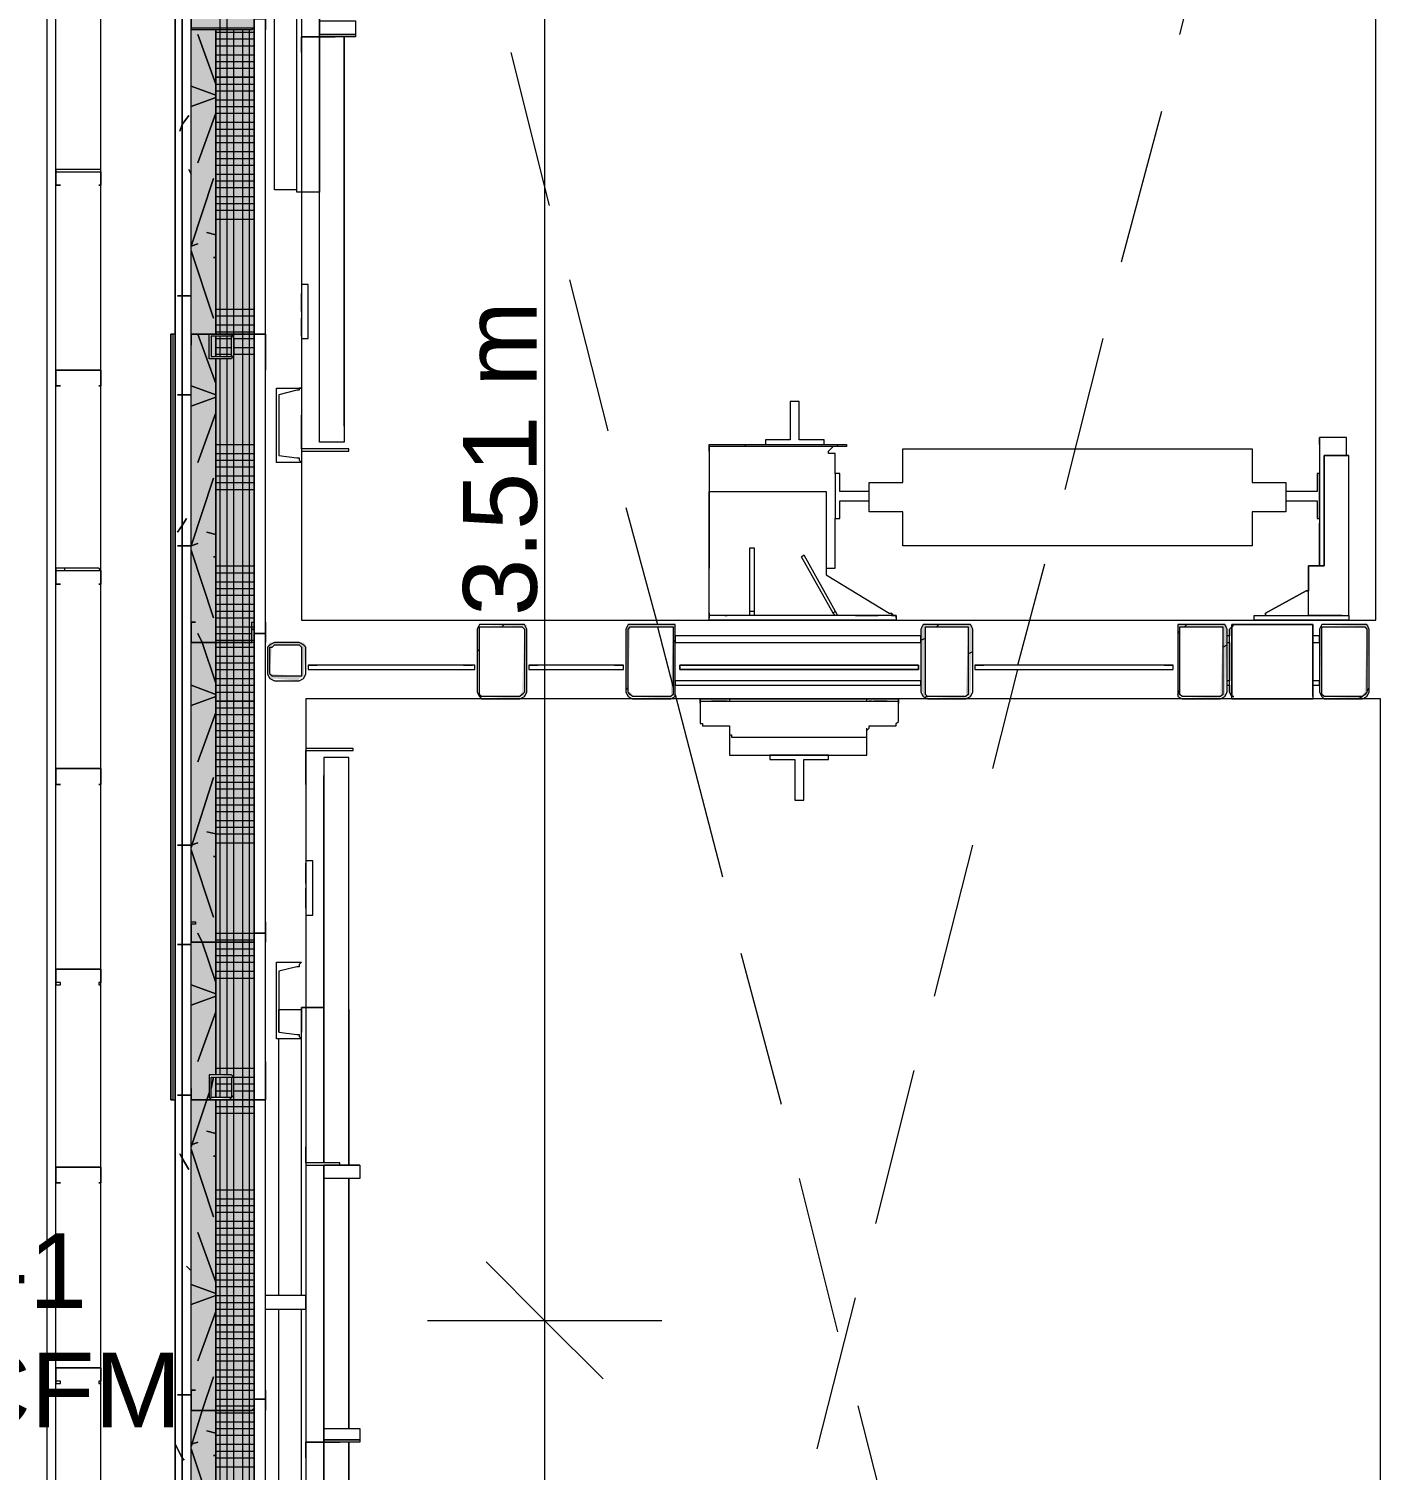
# Model space of a CAD drawing. Header units: metres. Extents: x -2 to 237, y -8 to 52.
# Drawn here: x 38.861 to 41.608, y 28.177 to 31.113 of the extents above; entities that cross this region are included whole.
import ezdxf

# ---------------------------------------------------------------- set-up
doc = ezdxf.new("R2010")
doc.units = ezdxf.units.M
doc.layers.add('HVAC - Ductos', color=5, linetype='Continuous', lineweight=0)
doc.layers.add('PDF2_Text', color=7, linetype='Continuous', lineweight=0)
doc.layers.add('PDF2_Geometry', color=7, linetype='Continuous', lineweight=0, true_color=0xaaaaaa)
doc.layers.add('PDF2_Solid Fills', color=7, linetype='Continuous', lineweight=0, true_color=0xffffff)
doc.styles.add('PDF Helvetica', font='')
doc.styles.get('PDF Helvetica').set_extended_font_data('Helvetica')

msp = doc.modelspace()

# ---------------------------------------------------------------- hatches: boundary and pattern name
at = {"layer": 'PDF2_Solid Fills', "lineweight": 0, "transparency": 33554559}
for points in [[(39.2415, 31.7936), (39.2415, 33.4859), (39.1911, 33.4859), (39.1911, 23.4604), (39.2415, 23.4604), (39.2415, 24.8454), (39.2324, 24.85), (39.2415, 24.85), (39.2415, 24.8959), (39.2324, 24.9005), (39.2415, 24.9005), (39.2415, 27.7164), (39.2324, 27.721), (39.2415, 27.721), (39.2415, 28.9318), (39.2324, 28.9364), (39.2415, 28.9364), (39.2415, 28.9776), (39.2324, 28.9776), (39.2278, 28.941), (39.2278, 28.9776), (39.2324, 28.9822), (39.2415, 28.9822), (39.2415, 30.4407), (39.2324, 30.4453), (39.2415, 30.4453), (39.2415, 30.4866), (39.2324, 30.4911), (39.2415, 30.4911), (39.2415, 31.7432), (39.2324, 31.7478), (39.2415, 31.7478), (39.2415, 31.7891), (39.2324, 31.7891), (39.2278, 31.7524), (39.2278, 31.7891), (39.2324, 31.7936)], [(39.2415, 31.7936), (39.2415, 33.4859), (39.1911, 33.4859), (39.1911, 23.4604), (39.2415, 23.4604), (39.2415, 24.8454), (39.2324, 24.85), (39.2415, 24.85), (39.2415, 24.8959), (39.2324, 24.9005), (39.2415, 24.9005), (39.2415, 27.7164), (39.2324, 27.721), (39.2415, 27.721), (39.2415, 28.9318), (39.2324, 28.9364), (39.2415, 28.9364), (39.2415, 28.9776), (39.2324, 28.9776), (39.2278, 28.941), (39.2278, 28.9776), (39.2324, 28.9822), (39.2415, 28.9822), (39.2415, 30.4407), (39.2324, 30.4453), (39.2415, 30.4453), (39.2415, 30.4866), (39.2324, 30.4911), (39.2415, 30.4911), (39.2415, 31.7432), (39.2324, 31.7478), (39.2415, 31.7478), (39.2415, 31.7891), (39.2324, 31.7891), (39.2278, 31.7524), (39.2278, 31.7891), (39.2324, 31.7936)], [(39.3471, 29.7986), (39.3516, 29.8032), (39.3562, 29.8583), (39.4158, 29.8583), (39.4158, 29.7941), (39.3562, 29.7986), (39.3516, 29.7986), (39.3516, 29.7895), (39.3608, 29.7895), (39.411, 29.7849), (39.4112, 29.7849), (39.4112, 29.7895), (39.4204, 29.7941), (39.425, 29.8583), (39.4204, 29.8629), (39.3516, 29.8629), (39.3471, 29.8583)]]:
    msp.add_hatch(color=256, dxfattribs=at).paths.add_polyline_path(points)
h = msp.add_hatch(color=256, dxfattribs=at)
h.paths.add_polyline_path([(39.2415, 28.9822), (39.2691, 28.9822), (39.2415, 28.9776), (39.2415, 28.9364), (39.2691, 28.9364), (39.2415, 28.9318), (39.2415, 27.721), (39.2691, 27.721), (39.2415, 27.7164), (39.2415, 26.1525), (39.3195, 26.1525), (39.3195, 33.4126), (39.2415, 33.4126), (39.2415, 31.7936), (39.2691, 31.7936), (39.2415, 31.7891), (39.2415, 31.7478), (39.2691, 31.7478), (39.2415, 31.7432), (39.2415, 30.4911), (39.2691, 30.4911), (39.2415, 30.4866), (39.2415, 30.4453), (39.2691, 30.4453), (39.2415, 30.4407)])
h.paths.add_polyline_path([(39.2415, 24.9005), (39.3195, 24.9005), (39.3195, 26.148), (39.2415, 26.148)])
h.paths.add_polyline_path([(39.2691, 24.85), (39.2415, 24.8454), (39.2415, 23.5338), (39.3195, 23.5338), (39.3195, 24.8959), (39.2415, 24.8959), (39.2415, 24.85)])
h = msp.add_hatch(color=256, dxfattribs=at)
h.paths.add_polyline_path([(39.2415, 28.9822), (39.2691, 28.9822), (39.2415, 28.9776), (39.2415, 28.9364), (39.2691, 28.9364), (39.2415, 28.9318), (39.2415, 27.721), (39.2691, 27.721), (39.2415, 27.7164), (39.2415, 26.1525), (39.3195, 26.1525), (39.3195, 33.4126), (39.2415, 33.4126), (39.2415, 31.7936), (39.2691, 31.7936), (39.2415, 31.7891), (39.2415, 31.7478), (39.2691, 31.7478), (39.2415, 31.7432), (39.2415, 30.4911), (39.2691, 30.4911), (39.2415, 30.4866), (39.2415, 30.4453), (39.2691, 30.4453), (39.2415, 30.4407)])
h.paths.add_polyline_path([(39.2415, 24.9005), (39.3195, 24.9005), (39.3195, 26.148), (39.2415, 26.148)])
h.paths.add_polyline_path([(39.2691, 24.85), (39.2415, 24.8454), (39.2415, 23.5338), (39.3195, 23.5338), (39.3195, 24.8959), (39.2415, 24.8959), (39.2415, 24.85)])
h = msp.add_hatch(color=256, dxfattribs=at)
h.paths.add_polyline_path([(39.8699, 29.7573), (39.8745, 29.8995), (39.7782, 29.8995), (39.8699, 29.8949), (39.8653, 29.7619), (39.8607, 29.7573), (39.8699, 29.7527)])
h.paths.add_polyline_path([(39.7782, 29.8949), (39.7736, 29.8949), (39.7736, 29.7619)])
h.paths.add_polyline_path([(39.7827, 29.7527), (39.7827, 29.7573), (39.7782, 29.7573)])
h.paths.add_polyline_path([(39.7827, 29.7527), (39.86, 29.7482), (39.8607, 29.7482), (39.8607, 29.7527)])
h = msp.add_hatch(color=256, dxfattribs=at)
h.paths.add_polyline_path([(40.0808, 29.7619), (40.0808, 29.7527), (40.09, 29.7573), (40.0854, 29.7619)])
h.paths.add_polyline_path([(40.1771, 29.7527), (40.1771, 29.8995), (40.0808, 29.8995), (40.0762, 29.8949), (40.0762, 29.7619), (40.0808, 29.7665), (40.0854, 29.8949), (40.1726, 29.8949), (40.168, 29.7573)])
h.paths.add_polyline_path([(40.09, 29.7527), (40.1674, 29.7482), (40.168, 29.7482), (40.168, 29.7527)])
h = msp.add_hatch(color=256, dxfattribs=at)
h.paths.add_polyline_path([(40.7779, 29.7573), (40.7825, 29.8995), (40.6816, 29.8995), (40.677, 29.8949), (40.677, 29.7619), (40.6816, 29.7619), (40.6816, 29.7527), (40.6908, 29.7573), (40.6862, 29.7573), (40.6862, 29.8949), (40.7733, 29.8949), (40.7687, 29.7573), (40.7779, 29.7527)])
h.paths.add_polyline_path([(40.6908, 29.7527), (40.7681, 29.7482), (40.7687, 29.7482), (40.7687, 29.7527)])
h = msp.add_hatch(color=256, dxfattribs=at)
h.paths.add_polyline_path([(41.2962, 29.7573), (41.3008, 29.8995), (41.1999, 29.8995), (41.1999, 29.7527), (41.209, 29.7573), (41.2045, 29.7573), (41.2045, 29.8949), (41.2916, 29.8949), (41.287, 29.7573), (41.2962, 29.7527)])
h.paths.add_polyline_path([(41.209, 29.7527), (41.2864, 29.7482), (41.287, 29.7482), (41.287, 29.7527)])
h = msp.add_hatch(color=256, dxfattribs=at)
h.paths.add_polyline_path([(41.5852, 29.7573), (41.5897, 29.8995), (41.4934, 29.8995), (41.5852, 29.8949), (41.5806, 29.7619), (41.576, 29.7573), (41.5852, 29.7527)])
h.paths.add_polyline_path([(41.4934, 29.8949), (41.4888, 29.8949), (41.4888, 29.7619)])
h.paths.add_polyline_path([(41.498, 29.7527), (41.498, 29.7573), (41.4934, 29.7573)])
h.paths.add_polyline_path([(41.498, 29.7527), (41.5753, 29.7482), (41.576, 29.7482), (41.576, 29.7527)])

# ---------------------------------------------------------------- linework, layer by layer
at = {"layer": 'HVAC - Ductos', "lineweight": 0}
for points in [[(39.9111, 33.2659), (39.9111, 31.9909), (39.9111, 28.4824), (39.9111, 24.9005), (39.9111, 23.8227), (39.9111, 22.3826)], [(40.0304, 28.3631), (39.9111, 28.4824), (39.7919, 28.6016)], [(39.6726, 28.4824), (39.9111, 28.4824), (40.1497, 28.4824)]]:
    msp.add_lwpolyline(points, dxfattribs=at)
at = {"layer": 'PDF2_Geometry', "lineweight": 0}
for points in [[(38.9159, 33.5685), (38.9022, 33.5685), (38.9022, 32.0505), (38.8976, 32.0505), (38.8976, 24.7079), (38.9159, 24.7079), (39.0076, 24.7079)], [(39.2691, 33.5685), (39.159, 33.5685), (39.159, 33.3896), (39.159, 23.5613), (39.159, 23.3778), (42.5895, 23.3778), (42.5895, 23.387), (42.5895, 23.3686), (43.1674, 23.3686), (43.1674, 23.387), (42.6216, 23.387), (43.1674, 23.387), (43.1674, 23.3686), (42.5895, 23.3686), (42.5895, 23.387)], [(39.4892, 33.5685), (42.5895, 33.5685), (39.159, 33.5685), (39.159, 33.5547), (39.159, 33.3896), (39.159, 23.5613), (39.159, 23.3962), (39.159, 23.3778), (39.159, 24.4465), (39.159, 23.3778), (42.5895, 23.3778), (42.5895, 23.3962), (42.5895, 23.5613), (42.5895, 33.4447), (42.5895, 23.5017), (43.1353, 23.5017), (43.1353, 23.3962), (43.1353, 23.3778), (42.5941, 23.3778), (42.5941, 23.3962), (42.5941, 23.5017)], [(39.159, 23.3778), (39.159, 33.5685), (39.159, 23.3778)], [(42.5574, 26.8313), (42.5574, 26.2213), (42.5574, 25.6114), (42.5574, 25.0014), (42.5574, 24.3914), (42.5574, 23.7814), (42.5574, 23.5613), (42.5574, 23.4604), (42.5574, 23.41), (42.4107, 23.41), (39.3425, 23.41), (39.1911, 23.41), (39.1911, 23.4604), (39.1911, 23.5613), (39.1911, 33.3896), (39.1911, 33.4859), (39.1911, 33.5364), (39.8791, 33.5364), (39.1728, 33.5364), (39.1728, 33.5547), (42.5574, 33.5547)], [(42.5895, 33.4447), (42.5758, 33.4447), (42.5758, 23.5613), (42.5758, 23.41), (42.5758, 23.3962), (39.1728, 23.3962), (39.1728, 23.41), (39.1728, 23.5613), (39.1728, 33.3896), (39.1728, 33.5364), (39.1728, 33.5547), (42.4107, 33.5547), (42.5574, 33.5547), (42.5574, 33.5364)], [(39.1911, 23.4604), (39.1911, 33.4859), (39.2415, 33.4859), (39.2415, 32.9219), (39.2415, 32.3119), (39.2415, 31.7936)], [(39.0076, 24.6895), (38.9159, 24.6895), (38.9159, 23.2632), (38.9022, 23.2632), (39.0076, 23.2632), (38.9159, 23.2632), (38.9022, 23.2632), (38.9022, 23.3778), (38.9022, 23.2861), (38.9022, 23.2723), (38.9022, 23.2632), (38.9022, 24.7079), (38.9159, 24.7079), (39.0076, 24.7079), (38.9159, 24.7079), (38.9159, 32.0505), (38.9022, 32.0505)], [(39.503, 30.7847), (39.503, 31.0965), (39.503, 30.271), (39.4526, 30.271), (39.4526, 31.0965), (39.4526, 31.6607), (39.4526, 31.0965), (39.4526, 30.7801), (39.4066, 30.7801), (39.4066, 30.8305)], [(41.2045, 31.1011), (41.2824, 31.4084)], [(39.4066, 30.7847), (39.3608, 30.7847), (39.3608, 31.3671)], [(39.4526, 30.3031), (39.4526, 30.7801), (39.4066, 30.7801), (39.4066, 31.3671)], [(39.0076, 30.8214), (39.0076, 31.1974)], [(39.3195, 29.2804), (39.3195, 30.4911), (39.3195, 31.124)], [(39.3425, 31.1149), (39.3425, 31.1103), (39.3425, 31.1149)], [(39.3425, 30.4911), (39.3425, 31.1149)], [(39.3425, 30.4911), (39.3425, 31.1149)], [(39.2415, 30.4911), (39.2415, 31.1103)], [(39.503, 30.3031), (39.503, 31.0965), (39.503, 30.7984)], [(39.8423, 31.0645), (39.9203, 30.7525)], [(41.0852, 30.6379), (41.1678, 30.9452)], [(39.0076, 30.4177), (39.0076, 30.7939)], [(39.4158, 30.592), (39.4158, 30.482)], [(39.9616, 30.6012), (40.0396, 30.294)], [(39.4158, 30.5416), (39.4158, 30.537), (39.4158, 30.5416), (39.4158, 30.5691), (39.4158, 30.5737), (39.4158, 30.5691)], [(39.4158, 30.4911), (39.4158, 30.4866), (39.4158, 30.4911), (39.4158, 30.5187), (39.4158, 30.5232), (39.4158, 30.5187)], [(39.159, 28.9318), (39.159, 30.4911), (39.159, 28.9318)], [(39.159, 28.9318), (39.159, 30.4911), (39.159, 28.9318)], [(39.2415, 30.4453), (39.2415, 30.4866)], [(40.9706, 30.1747), (41.0485, 30.482)], [(39.2415, 28.9822), (39.2415, 29.2528), (39.2415, 29.8629), (39.2415, 30.4407)], [(39.3425, 29.2896), (39.3425, 30.4177), (39.3425, 30.4223)], [(39.3425, 29.2896), (39.3425, 30.4177)], [(39.0076, 30.0096), (39.0076, 30.3857)], [(39.4158, 30.3123), (39.4158, 30.2756), (39.4158, 30.3123)], [(39.4158, 30.2756), (39.4158, 30.3123)], [(39.4158, 30.2756), (39.4158, 30.3123)], [(40.2459, 30.2526), (40.2459, 30.2618), (40.2459, 30.2664), (40.2551, 30.2664), (40.3148, 30.2664), (40.3285, 30.2664)], [(40.5028, 30.2068), (40.5028, 30.248), (40.4982, 30.248), (40.4936, 30.248), (40.489, 30.248), (40.489, 30.2526), (40.4936, 30.2572), (40.4982, 30.2618), (40.4386, 30.2618), (40.379, 30.2618), (40.3148, 30.2618), (40.2551, 30.2618), (40.2459, 30.2618), (40.2459, 30.2664), (40.3193, 30.2664), (40.5073, 30.2664), (40.5257, 30.2664), (40.5257, 30.2618), (40.5073, 30.2618), (40.3193, 30.2618), (40.2459, 30.2618), (40.2459, 30.2572), (40.2459, 30.2526), (40.2459, 30.0142)], [(40.3193, 30.2664), (40.3193, 30.2618)], [(40.5073, 30.2618), (40.5073, 30.2664)], [(41.5439, 30.2435), (41.5439, 30.2802), (41.5026, 30.2802), (41.498, 30.2802), (41.4934, 30.2802), (41.4888, 30.2802), (41.4888, 30.0188), (41.4888, 30.1059)], [(41.4888, 30.2664), (41.4888, 30.2802)], [(41.5347, 29.9178), (41.5301, 29.9178), (41.5072, 29.9178), (41.4659, 29.9178), (41.4659, 30.0188), (41.498, 30.0188), (41.498, 30.2435), (41.498, 30.0188), (41.4659, 30.0188), (41.4659, 29.9683), (41.4613, 29.9683), (41.3788, 29.9224), (41.3788, 29.9178), (41.3788, 29.9224), (41.4613, 29.9683), (41.4659, 29.9683)], [(41.5393, 29.9178), (41.5439, 29.9178), (41.5485, 29.9178), (41.5485, 30.2435)], [(40.6266, 29.9132), (40.6266, 29.9178), (40.6266, 29.9086), (40.2459, 29.9086), (40.2459, 29.9178), (40.2459, 29.9224), (40.2459, 30.1701), (40.4845, 30.1701), (40.4845, 30.0004), (40.6128, 29.9224), (40.6174, 29.9224), (40.6174, 29.9178), (40.622, 29.9178), (40.6266, 29.9178), (40.2459, 29.9178)], [(40.0762, 30.138), (40.1405, 29.8995)], [(40.4845, 30.0142), (40.489, 30.0142), (40.4936, 30.0142), (40.4982, 30.0142), (40.5028, 30.0142), (40.5028, 30.1151)], [(40.8743, 29.8169), (40.9293, 30.0233)], [(39.0076, 29.606), (39.0076, 29.982)], [(40.2459, 29.9224), (40.2459, 29.9178), (40.2459, 29.9132)], [(40.2781, 29.9178), (40.2826, 29.9178), (40.2781, 29.9178)], [(40.3285, 29.927), (40.3376, 29.927)], [(40.4982, 29.9224), (40.5028, 29.927)], [(40.5487, 29.9178), (40.5441, 29.9178), (40.5487, 29.9178)], [(40.5487, 29.9178), (40.5899, 29.9178)], [(40.6128, 29.9224), (40.6174, 29.9224), (40.622, 29.9178), (40.6266, 29.9178)], [(41.5301, 29.9178), (41.5347, 29.9178), (41.5301, 29.9178)], [(39.3149, 29.8903), (39.3195, 29.8903)], [(39.3425, 29.8995), (39.3425, 29.9041), (39.3425, 29.8995)], [(39.3425, 29.8995), (39.3425, 29.9041), (39.3425, 29.8995)], [(39.824, 29.8949), (39.8286, 29.8995)], [(40.1405, 29.8949), (40.1726, 29.7711)], [(40.2781, 29.9086), (40.2826, 29.9086), (40.2781, 29.9086)], [(40.5899, 29.9086), (40.5487, 29.9086), (40.5441, 29.9086), (40.5487, 29.9086)], [(40.7092, 29.8949), (40.7138, 29.8995)], [(41.1999, 29.8812), (41.2045, 29.8858)], [(41.2136, 29.8949), (41.2182, 29.8995)], [(41.3008, 29.7757), (41.3054, 29.7757), (41.3054, 29.7619), (41.3054, 29.8903), (41.31, 29.8949), (41.3145, 29.8995), (41.31, 29.8949), (41.3054, 29.8903), (41.3054, 29.8766), (41.3008, 29.8766)], [(41.4751, 29.7527), (41.4751, 29.7573), (41.4751, 29.7619), (41.4751, 29.8903), (41.4751, 29.8949), (41.4751, 29.8995), (41.4751, 29.8949), (41.4751, 29.8903), (41.4751, 29.7619), (41.4751, 29.7573), (41.4751, 29.7527), (41.4751, 29.7481), (41.31, 29.7481), (41.31, 29.7527), (41.31, 29.7573), (41.31, 29.7619), (41.31, 29.8903), (41.31, 29.8949), (41.31, 29.8995), (41.31, 29.8949), (41.31, 29.8903), (41.31, 29.7619), (41.31, 29.7573), (41.31, 29.7527)], [(41.4751, 29.8995), (41.31, 29.8995)], [(41.4109, 29.9086), (41.4155, 29.9086), (41.4109, 29.9086)], [(41.4613, 29.9086), (41.4659, 29.9086), (41.4613, 29.9086)], [(41.4751, 29.8629), (41.4888, 29.8629), (41.4888, 29.8766), (41.4751, 29.8766), (41.4751, 29.8903), (41.4751, 29.8949), (41.4751, 29.8995), (41.4751, 29.8949), (41.4751, 29.8903), (41.4751, 29.8766)], [(41.5072, 29.9086), (41.5301, 29.9086)], [(41.5301, 29.9086), (41.5347, 29.9086), (41.5301, 29.9086)], [(40.1726, 29.8629), (40.1771, 29.8674)], [(40.677, 29.8674), (40.6862, 29.872)], [(41.2916, 29.8537), (41.3008, 29.8583)], [(41.3008, 29.8629), (41.3054, 29.8629), (41.3054, 29.7849), (41.3008, 29.7849)], [(41.4751, 29.7757), (41.4751, 29.7619), (41.4751, 29.7573), (41.4751, 29.7527), (41.4751, 29.7573), (41.4751, 29.7619), (41.4751, 29.7757), (41.4888, 29.7757), (41.4888, 29.7849), (41.4751, 29.7849), (41.4751, 29.8629), (41.4751, 29.7849)], [(39.7736, 29.8445), (39.7782, 29.8491)], [(40.7733, 29.8399), (40.7825, 29.8445)], [(40.1863, 29.8169), (40.2047, 29.8169)], [(40.6542, 29.8169), (40.6725, 29.8169)], [(40.8238, 29.606), (40.8743, 29.8078)], [(40.0762, 29.7665), (40.0808, 29.7711)], [(41.1999, 29.7573), (41.2045, 29.7665)], [(41.5852, 29.7619), (41.5897, 29.7711)], [(40.1771, 29.7573), (40.2735, 29.3858)], [(40.2276, 29.739), (40.2276, 29.7436), (40.2276, 29.7481), (40.2276, 29.7436), (40.2276, 29.739), (40.2276, 29.7023), (40.2276, 29.6977), (40.2322, 29.6977), (40.2322, 29.6932), (40.2368, 29.6932), (40.2826, 29.6932), (40.2872, 29.6932), (40.2872, 29.6886), (40.2872, 29.684), (40.2872, 29.6748), (40.2918, 29.6748), (40.2918, 29.6702), (40.2964, 29.6702), (40.5624, 29.6702), (40.567, 29.6702), (40.567, 29.6748), (40.567, 29.684), (40.5716, 29.6886), (40.5716, 29.6932), (40.5762, 29.6932), (40.622, 29.6932), (40.6266, 29.6932), (40.6266, 29.6977), (40.6312, 29.7023), (40.6312, 29.739), (40.6312, 29.7436), (40.6312, 29.7481), (40.6312, 29.7436), (40.6312, 29.739)], [(40.2276, 29.7481), (40.2322, 29.7481), (40.2368, 29.7481), (40.2826, 29.7481), (40.2872, 29.7481), (40.2918, 29.7481), (40.2964, 29.7481), (40.5624, 29.7481), (40.567, 29.7481), (40.5716, 29.7481), (40.5762, 29.7481), (40.622, 29.7481), (40.6266, 29.7481), (40.6312, 29.7481)], [(40.2276, 29.7436), (40.2322, 29.7436), (40.2368, 29.7436), (40.2826, 29.7436), (40.2872, 29.7436), (40.2918, 29.7436), (40.2964, 29.7436), (40.5624, 29.7436), (40.567, 29.7436), (40.5716, 29.7436), (40.5762, 29.7436), (40.622, 29.7436), (40.6266, 29.7436), (40.6312, 29.7436)], [(40.2505, 29.7481), (40.2781, 29.7481), (40.2826, 29.7481), (40.2781, 29.7481)], [(40.2781, 29.7436), (40.2826, 29.7436), (40.2781, 29.7436), (40.2505, 29.7436)], [(40.2872, 29.7481), (40.2872, 29.7436)], [(40.567, 29.7436), (40.567, 29.7481)], [(40.5762, 29.7481), (40.5716, 29.7481), (40.5762, 29.7481)], [(40.5762, 29.7436), (40.5716, 29.7436), (40.5762, 29.7436)], [(40.5807, 29.7481), (40.6082, 29.7481)], [(40.6082, 29.7436), (40.5807, 29.7436)], [(40.6862, 29.7527), (40.6908, 29.7527)], [(41.31, 29.7619), (41.31, 29.7573), (41.31, 29.7619)], [(41.31, 29.7619), (41.31, 29.7573), (41.31, 29.7619)], [(41.5668, 29.7481), (41.576, 29.7527)], [(40.2872, 29.6886), (40.2872, 29.6427), (40.2872, 29.6381), (40.2872, 29.6335), (40.567, 29.6335), (40.567, 29.6381), (40.567, 29.6427), (40.567, 29.6886)], [(39.5121, 29.1015), (39.5121, 28.7988), (39.5121, 29.6289), (39.4617, 29.6289), (39.4617, 28.8033), (39.4617, 29.1199), (39.4158, 29.1199), (39.4158, 29.0694)], [(39.425, 29.6198), (39.425, 29.5831), (39.425, 29.6198)], [(39.425, 29.5831), (39.425, 29.6198)], [(39.425, 29.5831), (39.425, 29.6198)], [(39.4158, 28.5328), (39.4158, 29.1199), (39.4617, 29.1199), (39.4617, 29.5922)], [(39.5121, 29.1153), (39.5121, 28.7988), (39.5121, 29.5922)], [(39.0076, 29.1978), (39.0076, 29.5739)], [(40.7046, 29.1428), (40.7825, 29.4501)], [(39.425, 29.418), (39.425, 29.3079)], [(39.425, 29.3767), (39.425, 29.3721), (39.425, 29.3767), (39.425, 29.4088), (39.425, 29.4134), (39.425, 29.4088)], [(39.425, 29.3262), (39.425, 29.3216), (39.425, 29.3262), (39.425, 29.3583), (39.425, 29.3629), (39.425, 29.3583)], [(39.3425, 29.2896), (39.3425, 29.2941), (39.3425, 29.2896)], [(39.3195, 28.331), (39.3195, 28.9318), (39.3195, 29.262)], [(39.3425, 28.3402), (39.3425, 28.9318), (39.3425, 29.2528)], [(39.3425, 28.3402), (39.3425, 28.9318), (39.3425, 29.2528)], [(40.3102, 29.2299), (40.3927, 28.9226)], [(39.0076, 28.7896), (39.0076, 29.1657)], [(39.37, 29.0694), (39.37, 29.1153), (39.4158, 29.1153)], [(39.37, 28.5328), (39.37, 29.0556)], [(39.2415, 28.9364), (39.2415, 28.9776)], [(40.5853, 28.6796), (40.6633, 28.9914)], [(39.2415, 27.721), (39.2415, 28.2989), (39.2415, 28.9318)], [(39.5121, 27.9183), (39.5121, 28.2347), (39.5121, 27.4092), (39.4617, 27.4092), (39.4617, 28.2347), (39.4617, 28.7988), (39.4617, 28.2347), (39.4617, 27.9183), (39.4158, 27.9183), (39.4158, 27.9687)], [(39.5351, 28.7988), (39.4617, 28.7988), (39.5351, 28.7988)], [(39.5121, 28.2622), (39.5121, 28.7713)], [(39.5121, 28.7713), (39.5121, 28.2622)], [(40.4294, 28.7713), (40.5073, 28.4594)], [(39.0076, 28.386), (39.0076, 28.7622)], [(39.3425, 28.5053), (39.425, 28.5053), (39.425, 28.5099), (39.425, 28.5145), (39.425, 28.5191), (39.425, 28.5236), (39.425, 28.5282), (39.425, 28.5328)], [(39.425, 28.5053), (39.425, 28.5099), (39.425, 28.5145), (39.425, 28.5191), (39.425, 28.5236), (39.425, 28.5282), (39.425, 28.5328), (39.3425, 28.5328)], [(39.4158, 27.9183), (39.37, 27.9183), (39.37, 28.5053)], [(39.4617, 27.4412), (39.4617, 27.9183), (39.4158, 27.9183), (39.4158, 28.5053)], [(39.5121, 28.5191), (39.5121, 28.5099)], [(40.4661, 28.2209), (40.5441, 28.5282)], [(39.0076, 27.9778), (39.0076, 28.354)], [(39.3195, 27.1202), (39.3195, 27.721), (39.3195, 28.3081)], [(39.3425, 28.3035), (39.3425, 28.2989), (39.3425, 28.3035)], [(39.3425, 26.1525), (39.3425, 27.721), (39.3425, 28.3035)], [(39.3425, 26.1525), (39.3425, 27.721), (39.3425, 28.3035)], [(40.5487, 28.3081), (40.6266, 28.0008)], [(39.5121, 27.932), (39.5121, 28.2347), (39.5121, 27.9366), (39.5121, 28.2347), (39.5121, 27.4412)]]:
    msp.add_lwpolyline(points, dxfattribs=at)
for points in [[(39.1728, 23.3962), (39.1728, 33.5547), (39.159, 33.5547), (39.159, 23.3962)], [(39.1728, 33.5364), (39.1728, 23.41), (39.1911, 23.41), (39.1911, 33.5364)], [(39.4158, 32.61), (39.4158, 29.9086), (41.6035, 29.9086), (41.6035, 32.61), (39.4158, 32.61), (39.4158, 29.9086), (41.6035, 29.9086), (41.6035, 32.61)], [(39.3195, 31.1332), (39.3379, 31.1332), (39.3425, 31.1332), (39.3425, 31.1149), (39.3425, 31.1516), (39.3425, 31.147), (39.3425, 31.1516), (39.3425, 31.1149), (39.3425, 31.1332), (39.3379, 31.1332), (39.3195, 31.1332), (39.3195, 31.1149), (39.3149, 31.1103), (39.1911, 31.1103), (39.1911, 31.1149), (39.1911, 31.1516), (39.2003, 31.1516), (39.1911, 31.1516), (39.1911, 31.1149), (39.3149, 31.1149), (39.3195, 31.1149), (39.3195, 31.1516)], [(39.3195, 29.2804), (39.3195, 30.4911), (39.3195, 31.124), (39.3195, 30.4911)], [(39.4526, 31.1286), (39.5259, 31.1286), (39.5259, 31.1011), (39.5259, 31.0965), (39.4526, 31.0965), (39.4526, 31.1011)], [(39.2415, 30.4911), (39.2415, 31.1103)], [(39.4846, 31.0965), (39.4158, 31.0965), (39.4158, 31.0645), (39.4158, 31.0965)], [(39.4526, 31.1011), (39.5259, 31.1011)], [(39.503, 30.7984), (39.503, 31.0965)], [(39.0076, 30.7939), (39.0076, 30.8214), (39.0076, 30.8259), (39.0031, 30.8259), (38.9159, 30.8259), (38.9159, 30.8214), (38.9159, 30.7939), (38.9251, 30.7939), (38.9159, 30.7939), (38.9159, 30.8214), (39.0031, 30.8214), (39.0076, 30.8214), (39.0076, 30.7939), (39.0031, 30.7939)], [(39.4296, 30.482), (39.4296, 30.592), (39.4158, 30.592), (39.4158, 30.482)], [(39.159, 30.4911), (39.1544, 30.4911), (39.1498, 30.4911), (39.1544, 30.4911), (39.1544, 28.9318), (39.1498, 28.9318), (39.1544, 28.9318), (39.159, 28.9318)], [(39.1498, 28.9318), (39.1498, 30.4911)], [(39.159, 30.4911), (39.1544, 30.4911), (39.1498, 30.4911), (39.1544, 30.4911), (39.1544, 28.9318), (39.1498, 28.9318), (39.1544, 28.9318), (39.159, 28.9318)], [(39.1498, 28.9318), (39.1498, 30.4911)], [(39.1911, 30.4911), (39.1911, 30.4682), (39.1911, 30.4911), (39.3425, 30.4911), (39.3425, 30.4177), (39.3425, 30.4911)], [(39.2278, 30.482), (39.2278, 30.4911), (39.2324, 30.4911), (39.2691, 30.4911), (39.2737, 30.4911), (39.2783, 30.482), (39.2783, 30.4499), (39.2737, 30.4407), (39.2691, 30.4407), (39.2324, 30.4407), (39.2278, 30.4407), (39.2278, 30.4499)], [(39.2324, 30.4453), (39.2691, 30.4453), (39.2737, 30.4453), (39.2737, 30.4499), (39.2737, 30.482), (39.2737, 30.4866), (39.2691, 30.4866), (39.2324, 30.4866), (39.2324, 30.482), (39.2324, 30.4499)], [(39.2415, 30.4453), (39.2415, 30.4866)], [(39.2415, 28.9822), (39.2415, 29.2528), (39.2415, 29.8629), (39.2415, 30.4407), (39.2415, 29.8629), (39.2415, 29.2528)], [(39.0076, 30.3857), (39.0076, 30.4177), (39.0031, 30.4177), (38.9159, 30.4177), (38.9159, 30.3857), (38.9251, 30.3857), (38.9159, 30.3857), (38.9159, 30.4177), (39.0031, 30.4177), (39.0076, 30.4177), (39.0076, 30.3857), (39.0031, 30.3857)], [(39.4158, 30.3811), (39.4112, 30.3811), (39.4112, 30.3765), (39.4066, 30.3765), (39.37, 30.3673), (39.37, 30.2435), (39.4066, 30.2389), (39.4112, 30.2389), (39.4112, 30.2343), (39.4158, 30.2297), (39.3654, 30.2297), (39.3654, 30.3811)], [(40.4111, 30.3535), (40.4111, 30.2756), (40.3606, 30.2756), (40.3606, 30.2664), (40.4799, 30.2664), (40.4799, 30.2756), (40.4294, 30.2756), (40.4294, 30.3535)], [(39.5121, 30.2526), (39.5121, 30.2572), (39.4158, 30.2572), (39.4158, 30.326), (39.4158, 30.2526)], [(39.4158, 30.2756), (39.4158, 30.3123)], [(39.4158, 30.3123), (39.4158, 30.2756)], [(40.6404, 30.1884), (40.6404, 30.2572), (41.3512, 30.2572), (41.3512, 30.1884), (41.4201, 30.1884), (41.4201, 30.1289), (41.3512, 30.1289), (41.3512, 30.06), (40.6404, 30.06), (40.6404, 30.1289), (40.5716, 30.1289), (40.5716, 30.1884)], [(41.5347, 30.2435), (41.498, 30.2435), (41.5347, 30.2435), (41.5393, 30.2435), (41.5439, 30.2435), (41.5485, 30.2435), (41.5439, 30.2435), (41.5393, 30.2435)], [(40.5716, 30.1517), (40.5716, 30.1701), (40.5119, 30.1701), (40.5119, 30.2068), (40.5028, 30.2068), (40.5028, 30.1151), (40.5119, 30.1151), (40.5119, 30.1517)], [(41.4201, 30.1701), (41.4201, 30.1517), (41.4842, 30.1517), (41.4842, 30.1151), (41.4888, 30.1151), (41.4888, 30.2068), (41.4842, 30.2068), (41.4842, 30.1701)], [(40.3376, 29.9178), (40.3285, 29.9178), (40.3285, 29.927), (40.3285, 30.0555), (40.3376, 30.0555), (40.3376, 29.927)], [(40.5073, 29.9178), (40.5028, 29.9178), (40.4982, 29.9224), (40.434, 30.0371), (40.4386, 30.0417), (40.5028, 29.927)], [(39.0076, 29.982), (39.0076, 30.0096), (39.0031, 30.0142), (38.9159, 30.0142), (38.9159, 30.0096), (38.9159, 29.982), (38.9251, 29.982), (38.9159, 29.982), (38.9159, 30.0096), (39.0031, 30.0096), (39.0076, 30.0096), (39.0076, 29.982), (39.0031, 29.982)], [(41.3558, 29.9086), (41.3558, 29.9178), (41.5485, 29.9178), (41.5485, 29.9086)], [(39.3195, 29.8812), (39.3379, 29.8812), (39.3425, 29.8812), (39.3425, 29.8629), (39.3425, 29.8995), (39.3425, 29.8949), (39.3425, 29.8995), (39.3425, 29.8629), (39.3425, 29.8812), (39.3379, 29.8812), (39.3195, 29.8812), (39.3195, 29.8629), (39.3149, 29.8629), (39.1911, 29.8629), (39.1911, 29.8995), (39.1911, 29.9041), (39.2003, 29.9041), (39.1911, 29.9041), (39.1911, 29.8995), (39.1911, 29.8629), (39.3149, 29.8629), (39.3149, 29.9041), (39.3195, 29.9041)], [(39.8745, 29.8903), (39.8699, 29.8995), (39.8607, 29.8995), (39.7827, 29.8995), (39.7782, 29.8995), (39.7736, 29.8903), (39.7736, 29.7619), (39.7782, 29.7527), (39.7827, 29.7481), (39.8607, 29.7481), (39.8699, 29.7527), (39.8745, 29.7619)], [(39.7827, 29.8949), (39.8607, 29.8949), (39.8653, 29.8949), (39.8699, 29.8903), (39.8699, 29.7619), (39.8653, 29.7573), (39.8607, 29.7527), (39.7827, 29.7527), (39.7782, 29.7573), (39.7782, 29.7619), (39.7782, 29.8903), (39.7782, 29.8949)], [(40.1771, 29.8903), (40.1771, 29.8995), (40.168, 29.8995), (40.09, 29.8995), (40.0808, 29.8995), (40.0762, 29.8903), (40.0762, 29.7619), (40.0808, 29.7527), (40.09, 29.7481), (40.168, 29.7481), (40.1771, 29.7527), (40.1771, 29.7619)], [(40.09, 29.8949), (40.168, 29.8949), (40.1726, 29.8949), (40.1726, 29.8903), (40.1726, 29.7619), (40.1726, 29.7573), (40.168, 29.7527), (40.09, 29.7527), (40.0854, 29.7573), (40.0808, 29.7619), (40.0808, 29.8903), (40.0854, 29.8949)], [(40.7825, 29.8903), (40.7779, 29.8995), (40.7687, 29.8995), (40.6908, 29.8995), (40.6816, 29.8995), (40.677, 29.8903), (40.677, 29.7619), (40.6816, 29.7527), (40.6908, 29.7481), (40.7687, 29.7481), (40.7779, 29.7527), (40.7825, 29.7619)], [(40.6908, 29.8949), (40.7687, 29.8949), (40.7733, 29.8949), (40.7733, 29.8903), (40.7733, 29.7619), (40.7733, 29.7573), (40.7687, 29.7527), (40.6908, 29.7527), (40.6862, 29.7573), (40.6862, 29.7619), (40.6862, 29.8903), (40.6862, 29.8949)], [(41.3008, 29.8903), (41.2962, 29.8995), (41.287, 29.8995), (41.209, 29.8995), (41.1999, 29.8995), (41.1999, 29.8903), (41.1999, 29.7619), (41.1999, 29.7527), (41.209, 29.7481), (41.287, 29.7481), (41.2962, 29.7527), (41.3008, 29.7619)], [(41.209, 29.8949), (41.287, 29.8949), (41.2916, 29.8949), (41.2916, 29.8903), (41.2916, 29.7619), (41.2916, 29.7573), (41.287, 29.7527), (41.209, 29.7527), (41.2045, 29.7573), (41.2045, 29.7619), (41.2045, 29.8903), (41.2045, 29.8949)], [(41.31, 29.8995), (41.4751, 29.8995)], [(41.3971, 29.8995), (41.3191, 29.8995)], [(41.4751, 29.7619), (41.4751, 29.8903), (41.4751, 29.8949), (41.4751, 29.8995), (41.4751, 29.8949), (41.4751, 29.8903), (41.4751, 29.7619), (41.4751, 29.7573), (41.4751, 29.7527), (41.4751, 29.7573)], [(41.5897, 29.8903), (41.5852, 29.8995), (41.576, 29.8995), (41.498, 29.8995), (41.4934, 29.8995), (41.4888, 29.8903), (41.4888, 29.7619), (41.4934, 29.7527), (41.498, 29.7481), (41.576, 29.7481), (41.5852, 29.7527), (41.5897, 29.7619)], [(41.498, 29.8949), (41.576, 29.8949), (41.5806, 29.8949), (41.5852, 29.8903), (41.5852, 29.7619), (41.5806, 29.7573), (41.576, 29.7527), (41.498, 29.7527), (41.4934, 29.7573), (41.4934, 29.7619), (41.4934, 29.8903), (41.4934, 29.8949)], [(39.3471, 29.7986), (39.3516, 29.7895), (39.3608, 29.7849), (39.4112, 29.7849), (39.4204, 29.7895), (39.425, 29.7986), (39.425, 29.8537), (39.4204, 29.8583), (39.4112, 29.8629), (39.3608, 29.8629), (39.3516, 29.8583), (39.3471, 29.8537)], [(39.4112, 29.7941), (39.3608, 29.7941), (39.3562, 29.7941), (39.3516, 29.7986), (39.3516, 29.8537), (39.3562, 29.8537), (39.3608, 29.8583), (39.4112, 29.8583), (39.4158, 29.8537), (39.4158, 29.7986), (39.4158, 29.7941)], [(40.677, 29.8766), (40.1771, 29.8766), (40.1771, 29.8629), (40.677, 29.8629)], [(39.769, 29.8169), (39.4296, 29.8169), (39.4296, 29.8078), (39.769, 29.8078)], [(39.448, 29.8169), (39.4296, 29.8169)], [(39.7644, 29.8169), (39.746, 29.8169)], [(39.8791, 29.8078), (40.0717, 29.8078), (40.0717, 29.8169), (39.8791, 29.8169)], [(39.8974, 29.8169), (39.8791, 29.8169)], [(40.0717, 29.8169), (40.0534, 29.8169)], [(40.1863, 29.8078), (40.6725, 29.8078), (40.6725, 29.8169), (40.1863, 29.8169)], [(40.1863, 29.8078), (40.1863, 29.8169), (40.6725, 29.8169), (40.6725, 29.8078)], [(40.2047, 29.8169), (40.1863, 29.8169)], [(40.6725, 29.8169), (40.6542, 29.8169)], [(40.7871, 29.8078), (41.1907, 29.8078), (41.1907, 29.8169), (40.7871, 29.8169)], [(40.8055, 29.8169), (40.7871, 29.8169)], [(41.1907, 29.8169), (41.1724, 29.8169)], [(40.677, 29.7849), (40.1771, 29.7849), (40.1771, 29.7757), (40.677, 29.7757)], [(39.425, 29.7481), (39.425, 27.0468), (41.6126, 27.0468), (41.6126, 29.7481), (39.425, 29.7481), (39.425, 27.0468), (41.6126, 27.0468), (41.6126, 29.7481)], [(41.3054, 29.7619), (41.31, 29.7527), (41.3145, 29.7527), (41.31, 29.7527)], [(41.4751, 29.7481), (41.31, 29.7481)], [(41.3191, 29.7481), (41.3971, 29.7481)], [(39.5213, 29.6472), (39.425, 29.6472), (39.425, 29.5739), (39.425, 29.6427), (39.5213, 29.6427)], [(39.425, 29.5831), (39.425, 29.6198)], [(39.425, 29.6198), (39.425, 29.5831)], [(40.4386, 29.5418), (40.4386, 29.6244), (40.489, 29.6244), (40.489, 29.6335), (40.3698, 29.6335), (40.3698, 29.6244), (40.4202, 29.6244), (40.4202, 29.5418)], [(39.0076, 29.5739), (39.0076, 29.606), (39.0031, 29.606), (38.9159, 29.606), (38.9159, 29.5739), (38.9251, 29.5739), (38.9159, 29.5739), (38.9159, 29.606), (39.0031, 29.606), (39.0076, 29.606), (39.0076, 29.5739), (39.0031, 29.5739)], [(39.4388, 29.3079), (39.4388, 29.418), (39.425, 29.418), (39.425, 29.3079)], [(39.3195, 29.2712), (39.3379, 29.2712), (39.3425, 29.2712), (39.3425, 29.2528), (39.3425, 29.2896), (39.3425, 29.285), (39.3425, 29.2896), (39.3425, 29.2528), (39.3425, 29.2712), (39.3379, 29.2712), (39.3195, 29.2712), (39.3195, 29.2528), (39.3149, 29.2528), (39.1911, 29.2528), (39.1911, 29.2896), (39.1911, 29.2941), (39.2003, 29.2941), (39.2003, 29.2896), (39.1911, 29.2896), (39.1911, 29.2528), (39.3149, 29.2528), (39.3195, 29.2528), (39.3195, 29.2941)], [(39.3195, 28.331), (39.3195, 28.9318), (39.3195, 29.262), (39.3195, 28.9318)], [(39.4158, 29.2116), (39.4112, 29.207), (39.4112, 29.2024), (39.4066, 29.2024), (39.37, 29.1933), (39.37, 29.0694), (39.4066, 29.0648), (39.4112, 29.0648), (39.4112, 29.0602), (39.4158, 29.0556), (39.3654, 29.0556), (39.3654, 29.2116)], [(39.0076, 29.1657), (39.0076, 29.1978), (39.0031, 29.1978), (38.9159, 29.1978), (38.9159, 29.1657), (38.9251, 29.1657), (38.9251, 29.1703), (38.9159, 29.1703), (38.9159, 29.1978), (39.0031, 29.1978), (39.0076, 29.1978), (39.0076, 29.1703), (39.0031, 29.1703), (39.0031, 29.1657)], [(39.5121, 28.7988), (39.5121, 29.1015)], [(39.3425, 28.9318), (39.3425, 29.0098), (39.3425, 28.9318), (39.1911, 28.9318)], [(39.2278, 28.9776), (39.2278, 28.941), (39.2278, 28.9364), (39.2324, 28.9318), (39.2691, 28.9318), (39.2737, 28.9364), (39.2783, 28.941), (39.2783, 28.9776), (39.2737, 28.9822), (39.2691, 28.9822), (39.2324, 28.9822), (39.2278, 28.9822)], [(39.2324, 28.9776), (39.2691, 28.9776), (39.2737, 28.9776), (39.2737, 28.941), (39.2737, 28.9364), (39.2691, 28.9364), (39.2324, 28.9364), (39.2324, 28.941)], [(39.2415, 28.9364), (39.2415, 28.9776)], [(39.1911, 28.9547), (39.1911, 28.9318)], [(39.2415, 27.721), (39.2415, 28.2989), (39.2415, 28.9318), (39.2415, 28.2989)], [(39.4938, 28.7988), (39.4938, 28.8033), (39.425, 28.8033), (39.425, 28.8355), (39.425, 28.7988)], [(39.5351, 28.7713), (39.4617, 28.7713), (39.4617, 28.7988), (39.5351, 28.7988)], [(39.0076, 28.7622), (39.0076, 28.7896), (39.0076, 28.7942), (39.0031, 28.7942), (38.9159, 28.7942), (38.9159, 28.7896), (38.9159, 28.7622), (38.9251, 28.7622), (38.9159, 28.7622), (38.9159, 28.7896), (38.9159, 28.7942), (39.0031, 28.7942), (39.0076, 28.7942), (39.0076, 28.7896), (39.0076, 28.7622), (39.0031, 28.7622)], [(39.5121, 28.5191), (39.5121, 28.7713)], [(39.5121, 28.2622), (39.5121, 28.7713), (39.5121, 28.5191), (39.5121, 28.2622), (39.5121, 28.5191)], [(39.0076, 28.354), (39.0076, 28.386), (39.0031, 28.386), (38.9159, 28.386), (38.9159, 28.354), (38.9251, 28.354), (38.9251, 28.3585), (38.9159, 28.3585), (38.9159, 28.386), (39.0031, 28.386), (39.0076, 28.386), (39.0076, 28.3585), (39.0031, 28.3585), (39.0031, 28.354)], [(39.3195, 28.3218), (39.3379, 28.3218), (39.3425, 28.3218), (39.3425, 28.3035), (39.3425, 28.3402), (39.3425, 28.3356), (39.3425, 28.3402), (39.3425, 28.3035), (39.3425, 28.3218), (39.3379, 28.3218), (39.3195, 28.3218), (39.3195, 28.3035), (39.3195, 28.2989), (39.3149, 28.2989), (39.1911, 28.2989), (39.1911, 28.3035), (39.1911, 28.3402), (39.2003, 28.3402), (39.1911, 28.3402), (39.1911, 28.3035), (39.1911, 28.2989), (39.3149, 28.2989), (39.3195, 28.3035), (39.3195, 28.3402)], [(39.3195, 27.1202), (39.3195, 27.721), (39.3195, 28.3081), (39.3195, 27.721)], [(39.4617, 28.2622), (39.5351, 28.2622), (39.5351, 28.2393), (39.5351, 28.2347), (39.4617, 28.2347), (39.4617, 28.2393)], [(39.4617, 28.2393), (39.5351, 28.2393)], [(39.4938, 28.2347), (39.425, 28.2347), (39.425, 28.2026), (39.425, 28.2347)]]:
    msp.add_lwpolyline(points, close=True, dxfattribs=at)
at = {"layer": 'PDF2_Geometry', "color": 254, "lineweight": 0, "true_color": 0xeaeaea}
for points in [[(39.2507, 30.4911), (39.2507, 31.7432)], [(39.2645, 30.4911), (39.2645, 31.7432)], [(39.2415, 31.1057), (39.3195, 31.1057)], [(39.2415, 31.0919), (39.3195, 31.0919)], [(39.2783, 24.4877), (39.2783, 24.9005), (39.2783, 25.5609), (39.2783, 26.148), (39.2783, 26.4782), (39.2783, 27.0881), (39.2783, 27.721), (39.2783, 28.2989), (39.2783, 28.9318), (39.2783, 29.2528), (39.2783, 29.8629), (39.2783, 30.4911), (39.2783, 31.1103)], [(39.2966, 24.4877), (39.2966, 24.9005), (39.2966, 25.5609), (39.2966, 26.148), (39.2966, 26.4782), (39.2966, 27.0881), (39.2966, 27.721), (39.2966, 28.2989), (39.2966, 28.9318), (39.2966, 29.2528), (39.2966, 29.8629), (39.2966, 30.4911), (39.2966, 31.1103)], [(39.3103, 24.9005), (39.3103, 25.5609), (39.3103, 26.148), (39.3103, 26.4782), (39.3103, 27.0881), (39.3103, 27.721), (39.3103, 28.2989), (39.3103, 28.9318), (39.3103, 29.2528), (39.3103, 29.8629), (39.3103, 30.4911), (39.3103, 31.1103)], [(39.2415, 31.0782), (39.3195, 31.0782)], [(39.2415, 31.0599), (39.3195, 31.0599)], [(39.2415, 31.0461), (39.3195, 31.0461)], [(39.2415, 31.0323), (39.3195, 31.0323)], [(39.2415, 31.0002), (39.3195, 31.0002)], [(39.2415, 30.9865), (39.3195, 30.9865)], [(39.2415, 30.9681), (39.3195, 30.9681)], [(39.2415, 30.9544), (39.3195, 30.9544)], [(39.2415, 30.9406), (39.3195, 30.9406)], [(39.2415, 30.9222), (39.3195, 30.9222)], [(39.2415, 30.9085), (39.3195, 30.9085)], [(39.2415, 30.8948), (39.3195, 30.8948)], [(39.2415, 30.881), (39.3195, 30.881)], [(39.2415, 30.8626), (39.3195, 30.8626)], [(39.2415, 30.8488), (39.3195, 30.8488)], [(39.2415, 30.8351), (39.3195, 30.8351)], [(39.2415, 30.8168), (39.3195, 30.8168)], [(39.2415, 30.803), (39.3195, 30.803)], [(39.2415, 30.7893), (39.3195, 30.7893)], [(39.2415, 30.7709), (39.3195, 30.7709)], [(39.2415, 30.7571), (39.3195, 30.7571)], [(39.2415, 30.7434), (39.3195, 30.7434)], [(39.2415, 30.7251), (39.3195, 30.7251)], [(39.2415, 30.5416), (39.3195, 30.5416)], [(39.2415, 30.5278), (39.3195, 30.5278)], [(39.2415, 30.5095), (39.3195, 30.5095)], [(39.2415, 30.4957), (39.3195, 30.4957)], [(39.2415, 30.482), (39.2737, 30.482)], [(39.2507, 30.4453), (39.2507, 30.4866)], [(39.2645, 30.4453), (39.2645, 30.4866)], [(39.2783, 30.482), (39.3195, 30.482)], [(39.2415, 30.4636), (39.2737, 30.4636)], [(39.2415, 30.4499), (39.2737, 30.4499)], [(39.2507, 28.9822), (39.2507, 30.4407)], [(39.2645, 28.9822), (39.2645, 30.4407)], [(39.2783, 30.4636), (39.3195, 30.4636)], [(39.2783, 30.4499), (39.3195, 30.4499)], [(39.2415, 30.2664), (39.3195, 30.2664)], [(39.2415, 30.248), (39.3195, 30.248)], [(39.2415, 30.2343), (39.3195, 30.2343)], [(39.2415, 30.2206), (39.3195, 30.2206)], [(39.2415, 30.2022), (39.3195, 30.2022)], [(39.2415, 30.1884), (39.3195, 30.1884)], [(39.2415, 30.1747), (39.3195, 30.1747)], [(39.2415, 30.0188), (39.3195, 30.0188)], [(39.2415, 30.005), (39.3195, 30.005)], [(39.2415, 29.9866), (39.3195, 29.9866)], [(39.2415, 29.9729), (39.3195, 29.9729)], [(39.2415, 29.9592), (39.3195, 29.9592)], [(39.2415, 29.9408), (39.3195, 29.9408)], [(39.2415, 29.927), (39.3195, 29.927)], [(39.2415, 29.9132), (39.3195, 29.9132)], [(39.2415, 29.8949), (39.3195, 29.8949)], [(39.2415, 29.8812), (39.3149, 29.8812)], [(39.2415, 29.8674), (39.3195, 29.8674)], [(39.2415, 29.8537), (39.3195, 29.8537)], [(39.2415, 29.8353), (39.3195, 29.8353)], [(39.2415, 29.8215), (39.3195, 29.8215)], [(39.2415, 29.8078), (39.3195, 29.8078)], [(39.2415, 29.7895), (39.3195, 29.7895)], [(39.2415, 29.7757), (39.3195, 29.7757)], [(39.2415, 29.7619), (39.3195, 29.7619)], [(39.2415, 29.7298), (39.3195, 29.7298)], [(39.2415, 29.7161), (39.3195, 29.7161)], [(39.2415, 29.6977), (39.3195, 29.6977)], [(39.2415, 29.684), (39.3195, 29.684)], [(39.2415, 29.6702), (39.3195, 29.6702)], [(39.2415, 29.6518), (39.3195, 29.6518)], [(39.2415, 29.6381), (39.3195, 29.6381)], [(39.2415, 29.6244), (39.3195, 29.6244)], [(39.2415, 29.6106), (39.3195, 29.6106)], [(39.2415, 29.5922), (39.3195, 29.5922)], [(39.2415, 29.5785), (39.3195, 29.5785)], [(39.2415, 29.5647), (39.3195, 29.5647)], [(39.2415, 29.5464), (39.3195, 29.5464)], [(39.2415, 29.5326), (39.3195, 29.5326)], [(39.2415, 29.5189), (39.3195, 29.5189)], [(39.2415, 29.5005), (39.3195, 29.5005)], [(39.2415, 29.4867), (39.3195, 29.4867)], [(39.2415, 29.473), (39.3195, 29.473)], [(39.2415, 29.4547), (39.3195, 29.4547)], [(39.2415, 29.2712), (39.3195, 29.2712)], [(39.2415, 29.2574), (39.3195, 29.2574)], [(39.2415, 29.2391), (39.3195, 29.2391)], [(39.2415, 29.2253), (39.3195, 29.2253)], [(39.2415, 29.2116), (39.3195, 29.2116)], [(39.2415, 29.1933), (39.3195, 29.1933)], [(39.2415, 29.1795), (39.3195, 29.1795)], [(39.2415, 28.996), (39.3195, 28.996)], [(39.2415, 28.9776), (39.3195, 28.9776)], [(39.2507, 28.9364), (39.2507, 28.9776)], [(39.2645, 28.9364), (39.2645, 28.9776)], [(39.2415, 28.9639), (39.2737, 28.9639)], [(39.2415, 28.9502), (39.2737, 28.9502)], [(39.2783, 28.9639), (39.3195, 28.9639)], [(39.2783, 28.9502), (39.3195, 28.9502)], [(39.2415, 28.9181), (39.3195, 28.9181)], [(39.2507, 27.721), (39.2507, 28.9318)], [(39.2645, 27.721), (39.2645, 28.9318)], [(39.2691, 28.9318), (39.3195, 28.9318)], [(39.2415, 28.9043), (39.3195, 28.9043)], [(39.2415, 28.7484), (39.3195, 28.7484)], [(39.2415, 28.73), (39.3195, 28.73)], [(39.2415, 28.7162), (39.3195, 28.7162)], [(39.2415, 28.7025), (39.3195, 28.7025)], [(39.2415, 28.6842), (39.3195, 28.6842)], [(39.2415, 28.6704), (39.3195, 28.6704)], [(39.2415, 28.6566), (39.3195, 28.6566)], [(39.2415, 28.6383), (39.3195, 28.6383)], [(39.2415, 28.6245), (39.3195, 28.6245)], [(39.2415, 28.6108), (39.3195, 28.6108)], [(39.2415, 28.597), (39.3195, 28.597)], [(39.2415, 28.5787), (39.3195, 28.5787)], [(39.2415, 28.5649), (39.3195, 28.5649)], [(39.2415, 28.5511), (39.3195, 28.5511)], [(39.2415, 28.5328), (39.3195, 28.5328)], [(39.2415, 28.5191), (39.3195, 28.5191)], [(39.2415, 28.5053), (39.3195, 28.5053)], [(39.2415, 28.4915), (39.3195, 28.4915)], [(39.2415, 28.4594), (39.3195, 28.4594)], [(39.2415, 28.4457), (39.3195, 28.4457)], [(39.2415, 28.4273), (39.3195, 28.4273)], [(39.2415, 28.4136), (39.3195, 28.4136)], [(39.2415, 28.3998), (39.3195, 28.3998)], [(39.2415, 28.3814), (39.3195, 28.3814)], [(39.2415, 28.3677), (39.3195, 28.3677)], [(39.2415, 28.354), (39.3195, 28.354)], [(39.2415, 28.3402), (39.3195, 28.3402)], [(39.2415, 28.3218), (39.3195, 28.3218)], [(39.2415, 28.3081), (39.3195, 28.3081)], [(39.2415, 28.2943), (39.3195, 28.2943)], [(39.2415, 28.276), (39.3195, 28.276)], [(39.2415, 28.2622), (39.3195, 28.2622)], [(39.2415, 28.2485), (39.3195, 28.2485)], [(39.2415, 28.2301), (39.3195, 28.2301)], [(39.2415, 28.2163), (39.3195, 28.2163)], [(39.2415, 28.2026), (39.3195, 28.2026)], [(39.2415, 28.1843), (39.3195, 28.1843)]]:
    msp.add_lwpolyline(points, dxfattribs=at)
at = {"layer": 'PDF2_Geometry', "color": 254, "lineweight": 0, "true_color": 0xdddddd}
for points in [[(39.2049, 31.1011), (39.2415, 31.0002)], [(39.1911, 30.9956), (39.2415, 30.9773)], [(39.2415, 30.9727), (39.1911, 30.9544)], [(39.2415, 30.9406), (39.2049, 30.8397)], [(39.2369, 30.8076), (39.1911, 30.67), (39.2049, 30.6746), (39.1911, 30.67)], [(39.2232, 30.6975), (39.2415, 30.6929)], [(39.1911, 30.6608), (39.2369, 30.5232)], [(39.2415, 30.6471), (39.2369, 30.6471)], [(39.2049, 30.4911), (39.2415, 30.3903)], [(39.1911, 30.3857), (39.2415, 30.3673)], [(39.2415, 30.3627), (39.1911, 30.3444)], [(39.2415, 30.3306), (39.2049, 30.2297)], [(39.2369, 30.1976), (39.1911, 30.06), (39.2049, 30.0646), (39.1911, 30.06)], [(39.2232, 30.0875), (39.2415, 30.0829)], [(39.1911, 30.0509), (39.2369, 29.9132)], [(39.2415, 30.0371), (39.2369, 30.0371)], [(39.2049, 29.8812), (39.2141, 29.8629), (39.2415, 29.7803), (39.2141, 29.8629)], [(39.1911, 29.7757), (39.2415, 29.7573)], [(39.2415, 29.7527), (39.1911, 29.7344)], [(39.2415, 29.7206), (39.2049, 29.6198)], [(39.2369, 29.5877), (39.1911, 29.4455)], [(39.2232, 29.4775), (39.2415, 29.473)], [(39.2049, 29.4547), (39.1911, 29.4501)], [(39.1911, 29.4409), (39.2369, 29.3033)], [(39.2415, 29.4271), (39.2369, 29.4271)], [(39.2049, 29.2712), (39.2141, 29.2528), (39.2415, 29.1703), (39.2141, 29.2528)], [(39.1911, 29.1657), (39.2415, 29.1473)], [(39.2415, 29.1428), (39.1911, 29.1244)], [(39.2415, 29.1107), (39.2049, 29.0098)], [(39.2369, 28.9776), (39.2324, 28.9547)], [(39.2278, 28.9456), (39.2232, 28.9318), (39.1911, 28.8355), (39.2232, 28.9318)], [(39.2232, 28.8676), (39.2415, 28.863)], [(39.2049, 28.8447), (39.1911, 28.8401)], [(39.1911, 28.8309), (39.2369, 28.6933)], [(39.2415, 28.8171), (39.2369, 28.8171)], [(39.2049, 28.6612), (39.2415, 28.5603)], [(39.1911, 28.5557), (39.2415, 28.5374)], [(39.2415, 28.5328), (39.1911, 28.5145)], [(39.2415, 28.5007), (39.2049, 28.3998)], [(39.2369, 28.3677), (39.2141, 28.2989), (39.1911, 28.2255), (39.2141, 28.2989)], [(39.2232, 28.2576), (39.2415, 28.253)], [(39.2049, 28.2347), (39.1911, 28.2301)], [(39.1911, 28.2209), (39.2369, 28.0834)], [(39.2415, 28.2072), (39.2369, 28.2072)]]:
    msp.add_lwpolyline(points, close=True, dxfattribs=at)
at = {"layer": 'PDF2_Geometry', "color": 254, "lineweight": 0, "true_color": 0xeaeaea}
for points in [[(39.3195, 31.0139), (39.2415, 31.0139)], [(39.1682, 30.9039), (39.1728, 30.9176), (39.1865, 30.936), (39.1728, 30.9176)], [(39.1865, 30.8259), (39.1911, 30.8168)], [(39.1728, 30.5691), (39.1636, 30.5691), (39.1728, 30.5691), (39.1911, 30.5691)], [(39.1728, 30.3673), (39.1636, 30.3673), (39.1728, 30.3673), (39.1911, 30.3673)], [(39.1636, 30.0875), (39.1728, 30.1013), (39.1819, 30.1151), (39.1728, 30.1013)], [(39.1728, 30.06), (39.1636, 30.06), (39.1728, 30.06), (39.1911, 30.06)], [(39.3195, 29.7436), (39.2415, 29.7436)], [(39.1728, 29.4501), (39.1636, 29.4501), (39.1728, 29.4501), (39.1911, 29.4501)], [(39.1728, 29.2482), (39.1636, 29.2482), (39.1728, 29.2482), (39.1911, 29.2482)], [(39.1728, 28.941), (39.1636, 28.941), (39.1728, 28.941), (39.1911, 28.941)], [(39.1682, 28.8217), (39.1728, 28.8125), (39.1865, 28.7896), (39.1728, 28.8125)], [(39.1819, 28.5925), (39.1911, 28.5833)], [(39.3195, 28.4732), (39.2415, 28.4732)], [(39.1728, 28.331), (39.1636, 28.331), (39.1728, 28.331), (39.1911, 28.331)], [(39.159, 28.2301), (39.1728, 28.2026), (39.1774, 28.198), (39.1728, 28.2026)]]:
    msp.add_lwpolyline(points, close=True, dxfattribs=at)
at = {"layer": 'PDF2_Geometry', "color": 254, "lineweight": 0, "true_color": 0xd2d2d2}
for points in [[(38.9343, 30.0096), (38.9343, 30.0142)], [(39.0076, 29.5785), (39.0076, 29.5831)]]:
    msp.add_lwpolyline(points, dxfattribs=at)

# ---------------------------------------------------------------- texts
at = {"layer": 'PDF2_Text', "lineweight": 0, "insert": (39.8211, 29.9169), "char_height": 0.15017, "attachment_point": 4, "rotation": 90, "style": 'PDF Helvetica'}
msp.add_mtext('3.51 m', dxfattribs=at)
at = {"layer": 'PDF2_Text', "lineweight": 0, "char_height": 0.15205, "attachment_point": 4, "style": 'PDF Helvetica'}
for s, insert in [('SD-1', (38.4954, 28.5827)), ('100 CFM', (38.2982, 28.3396))]:
    msp.add_mtext(s, dxfattribs=dict(at, insert=insert))

doc.saveas('drawing.dxf')
